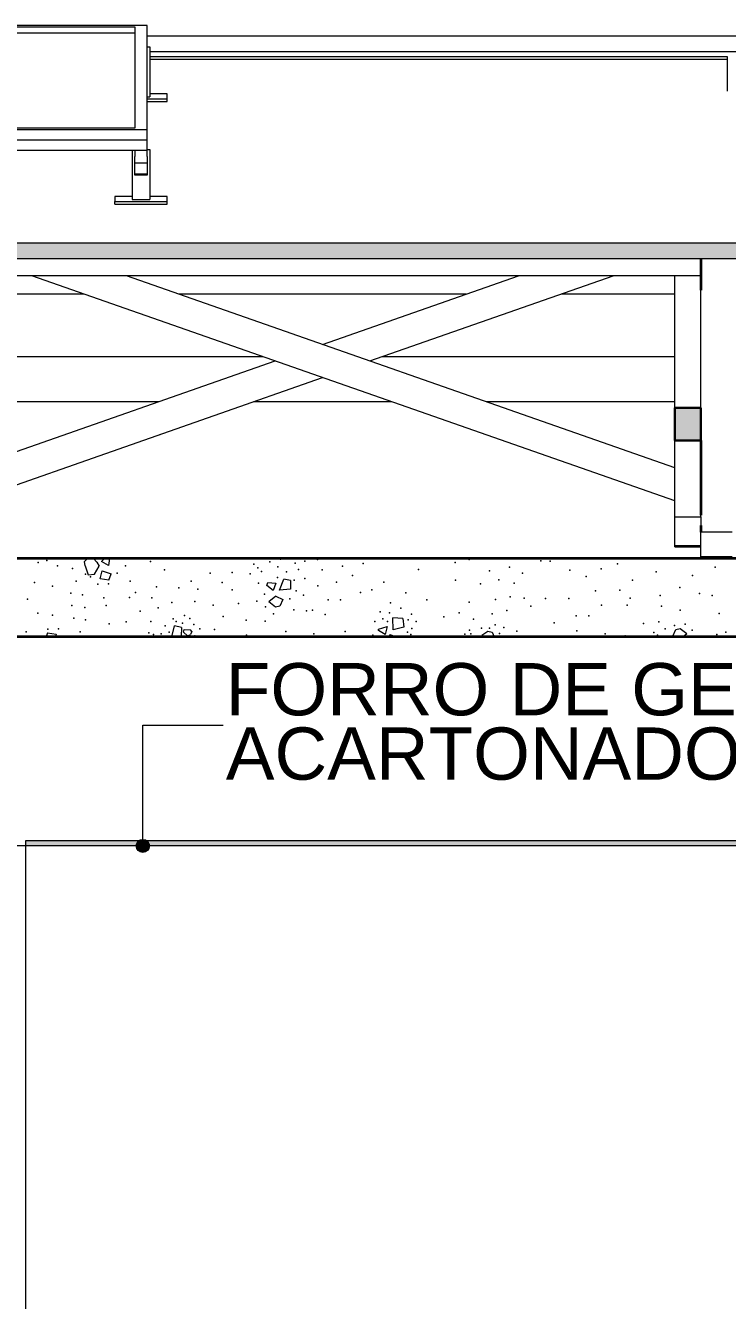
# Model space of a CAD drawing. Header units: metres. Extents: x -77 to 97, y 0 to 6.
# Drawn here: x -47.312 to -45.969, y 2.28 to 4.72 of the extents above; entities that cross this region are included whole.
import ezdxf

# ---------------------------------------------------------------- set-up
doc = ezdxf.new("R2010")
doc.units = ezdxf.units.M
doc.header["$MEASUREMENT"] = 0
doc.linetypes.add('broken', pattern=[2.46944, 1.41111, -1.05833])
for name, color, linetype in [('COTAS CORTE', 7, 'Continuous'), ('FORRO.EXEC', 7, 'Continuous'), ('LAJES.EST', 7, 'Continuous'), ('NOTAS-LAYOUT.EXEC', 7, 'Continuous'), ('S-BEAM-____-OTLN.IFC Model', 7, 'Continuous')]:
    doc.layers.add(name, color=color, linetype=linetype)
for name, color, linetype, lineweight, true_color in [('COTAS CORTE_Caneta_No__25', 7, 'Continuous', 13, 0x982312), ('ESTRUTURA-COB.EST_Caneta_No__16', 7, 'Continuous', 0, 0xc9c9c9), ('ESTRUTURA-COB.EST_Caneta_No__97', 7, 'Continuous', 5, 0x6b6b6b), ('PAREDE CONSTRUIR_Caneta_No__16', 7, 'Continuous', 0, 0xc9c9c9), ('S-BEAM-____-OTLN.IFC Model_Caneta_No__13', 7, 'Continuous', 0, 0xaaaaaa), ('S-BEAM-____-OTLN.IFC Model_Caneta_No__16', 7, 'Continuous', 0, 0xc9c9c9)]:
    doc.layers.add(name, color=color, linetype=linetype, lineweight=lineweight, true_color=true_color)
for name, color, linetype, lineweight in [('ESTRUTURA-COB.EST_Caneta_No__241', 7, 'Continuous', 13), ('FORRO.EXEC_Caneta_No__241', 7, 'Continuous', 13), ('LAJES.EST_Caneta_No__1', 7, 'Continuous', 35), ('LAJES.EST_Caneta_No__241', 7, 'Continuous', 13), ('LAJES.EST_Caneta_No__96', 252, 'Continuous', 0), ('NOTAS-LAYOUT.EXEC_Caneta_No__241', 7, 'Continuous', 13), ('NOTAS-LAYOUT.EXEC_Caneta_No__5', 7, 'Continuous', 15), ('PAREDE CONSTRUIR_Caneta_No__241', 7, 'Continuous', 13), ('S-BEAM-____-OTLN.IFC Model_Caneta_No__1', 7, 'Continuous', 35), ('S-BEAM-____-OTLN.IFC Model_Caneta_No__2', 7, 'Continuous', 30)]:
    doc.layers.add(name, color=color, linetype=linetype, lineweight=lineweight)
doc.styles.add('ESTILO_GERADO_1', font='arial.ttf')
doc.dimstyles.new('ESTILO_GERADO__5', dxfattribs={"dimtxt": 0.1, "dimasz": 0.0475, "dimexe": 0.18, "dimexo": 0.837656, "dimgap": 0, "dimtad": 1, "dimzin": 0, "dimdsep": 46, "dimtxsty": 'ESTILO_GERADO_1', "dimblk": 'ARROWHEAD_11', "dimblk1": 'ARROWHEAD_11', "dimblk2": 'ARROWHEAD_11', "dimcen": 0.09, "dimclrd": 256, "dimclre": 256, "dimclrt": 256, "dimadec": 0, "dimazin": 0, "dimtfac": 1, "dimtdec": 4, "dimtmove": 0, "dimatfit": 3, "dimfxl": 0, "dimtolj": 1, "dimtzin": 0, "dimarcsym": 0})

# ---------------------------------------------------------------- blocks, each defined once
blk = doc.blocks.new('*X5')
at = {"layer": 'LAJES.EST_Caneta_No__241', "color": 7, "linetype": 'Continuous', "lineweight": 13}
for p, q in [((-47.1993, 3.6943), (-47.1934, 3.7)), ((-47.1984, 3.6859), (-47.1993, 3.6943)), ((-47.1984, 3.6859), (-47.1924, 3.6692)), ((-47.1824, 3.7), (-47.1755, 3.6929)), ((-47.1804, 3.6699), (-47.1712, 3.6858)), ((-47.1755, 3.6929), (-47.1712, 3.6858)), ((-47.167, 3.6945), (-47.1611, 3.7)), ((-47.1538, 3.687), (-47.167, 3.6945)), ((-47.1515, 3.7), (-47.1538, 3.687)), ((-47.1924, 3.6692), (-47.1804, 3.6699)), ((-47.1694, 3.6615), (-47.1653, 3.6768)), ((-47.153, 3.6586), (-47.1694, 3.6615)), ((-47.1653, 3.6768), (-47.1484, 3.6711)), ((-47.153, 3.6586), (-47.1484, 3.6711)), ((-46.8263, 3.6394), (-46.8178, 3.6607)), ((-46.8048, 3.6579), (-46.8178, 3.6607)), ((-46.8501, 3.6487), (-46.8488, 3.654)), ((-46.8385, 3.6392), (-46.8501, 3.6487)), ((-46.8488, 3.654), (-46.8329, 3.6532)), ((-46.8329, 3.6532), (-46.8385, 3.6392)), ((-46.8054, 3.6412), (-46.8263, 3.6394)), ((-46.8048, 3.6579), (-46.8054, 3.6412)), ((-46.8329, 3.6283), (-46.8466, 3.6172)), ((-46.8339, 3.6072), (-46.8466, 3.6172)), ((-46.8329, 3.6283), (-46.8196, 3.6219)), ((-46.8196, 3.6219), (-46.8257, 3.6092)), ((-46.8257, 3.6092), (-46.8339, 3.6072)), ((-47.032, 3.5505), (-47.0269, 3.5711)), ((-47.0139, 3.5683), (-47.0269, 3.5711)), ((-47.0139, 3.5683), (-47.0146, 3.5517)), ((-47.0102, 3.559), (-47.0089, 3.5642)), ((-47.0089, 3.5642), (-46.9963, 3.5636)), ((-46.9942, 3.5605), (-46.9963, 3.5636)), ((-46.6366, 3.5626), (-46.6364, 3.5652)), ((-46.6364, 3.5652), (-46.6203, 3.5698)), ((-46.6203, 3.5698), (-46.6236, 3.555)), ((-46.6085, 3.5638), (-46.6092, 3.5866)), ((-46.5902, 3.5855), (-46.6092, 3.5866)), ((-46.5882, 3.569), (-46.6085, 3.5638)), ((-46.5902, 3.5855), (-46.5882, 3.569)), ((-46.0734, 3.5517), (-46.0672, 3.5644)), ((-46.0672, 3.5644), (-46.0591, 3.5664)), ((-46.0591, 3.5664), (-46.0464, 3.5564)), ((-47.27, 3.5581), (-47.273, 3.55)), ((-47.27, 3.5581), (-47.2536, 3.5552)), ((-47.2536, 3.5552), (-47.255, 3.55)), ((-47.0146, 3.5517), (-47.032, 3.5505)), ((-47.0021, 3.5523), (-47.0102, 3.559)), ((-47.0021, 3.5523), (-46.9966, 3.5544)), ((-46.9942, 3.5605), (-46.9966, 3.5544)), ((-46.6236, 3.555), (-46.6366, 3.5626)), ((-46.6143, 3.5545), (-46.6174, 3.55)), ((-46.6143, 3.5545), (-46.6043, 3.55)), ((-46.4388, 3.5534), (-46.4271, 3.5614)), ((-46.4371, 3.55), (-46.4388, 3.5534)), ((-46.4271, 3.5614), (-46.419, 3.559)), ((-46.419, 3.559), (-46.4154, 3.55)), ((-46.0699, 3.55), (-46.0734, 3.5517)), ((-46.0542, 3.55), (-46.0464, 3.5564))]:
    blk.add_line(p, q, dxfattribs=at)
for p in [(-47.2884, 3.6922), (-47.2715, 3.6966), (-47.2514, 3.6862), (-47.1207, 3.6864), (-47.0734, 3.6945), (-47.0068, 3.6997), (-46.8755, 3.6896), (-46.8449, 3.6939), (-46.8241, 3.6991), (-46.7959, 3.6915), (-46.7775, 3.695), (-46.7535, 3.6981), (-46.7055, 3.6855), (-46.6661, 3.6908), (-46.4897, 3.6924), (-46.4633, 3.698), (-46.326, 3.6957), (-46.3079, 3.695), (-46.1791, 3.69), (-47.2227, 3.681), (-47.1976, 3.6701), (-47.1877, 3.665), (-47.1372, 3.6723), (-47.0463, 3.6787), (-46.9587, 3.6722), (-46.9166, 3.6734), (-46.8825, 3.6707), (-46.8679, 3.6826), (-46.8606, 3.6754), (-46.8299, 3.664), (-46.8293, 3.6844), (-46.8127, 3.6749), (-46.79, 3.6789), (-46.7775, 3.6619), (-46.7447, 3.6784), (-46.6862, 3.6678), (-46.5598, 3.6791), (-46.424, 3.6764), (-46.3858, 3.6836), (-46.3608, 3.6724), (-46.2706, 3.678), (-46.2393, 3.6656), (-46.2105, 3.6806), (-46.1052, 3.6745), (-46.0359, 3.6679), (-45.9921, 3.6837), (-47.2952, 3.6542), (-47.2609, 3.6469), (-47.2151, 3.6566), (-47.1739, 3.6509), (-47.1532, 3.6517), (-47.1121, 3.6568), (-47.0615, 3.6457), (-47.0191, 3.6443), (-46.9954, 3.6567), (-46.9826, 3.6413), (-46.9359, 3.6543), (-46.9165, 3.6399), (-46.8665, 3.6529), (-46.7979, 3.6586), (-46.7944, 3.6382), (-46.7529, 3.648), (-46.7168, 3.655), (-46.6491, 3.6399), (-46.6265, 3.6547), (-46.489, 3.6588), (-46.4417, 3.6517), (-46.4061, 3.6593), (-46.3769, 3.6531), (-46.221, 3.6382), (-46.1746, 3.6397), (-46.1506, 3.6588), (-46.0598, 3.6445), (-47.3088, 3.6221), (-47.2257, 3.634), (-47.2031, 3.6307), (-47.1621, 3.6248), (-47.1132, 3.6257), (-47.1017, 3.6352), (-47.0708, 3.6249), (-47.0324, 3.6161), (-46.988, 3.6178), (-46.9044, 3.6139), (-46.8697, 3.6182), (-46.8547, 3.6319), (-46.8065, 3.6227), (-46.7804, 3.6298), (-46.7331, 3.621), (-46.7096, 3.6209), (-46.6714, 3.6352), (-46.6138, 3.615), (-46.5846, 3.6345), (-46.544, 3.6208), (-46.4628, 3.6167), (-46.4124, 3.6217), (-46.3848, 3.6269), (-46.3579, 3.6241), (-46.3168, 3.6237), (-46.2722, 3.6236), (-46.1548, 3.6243), (-46.0974, 3.6292), (-46.0224, 3.6331), (-45.9981, 3.6293), (-47.2885, 3.5955), (-47.2609, 3.5918), (-47.2239, 3.6101), (-47.1991, 3.6066), (-47.1578, 3.6102), (-47.093, 3.5991), (-47.0586, 3.6056), (-47.0077, 3.5913), (-46.9534, 3.6111), (-46.9341, 3.5891), (-46.8529, 3.6079), (-46.8378, 3.5941), (-46.7988, 3.6016), (-46.7746, 3.6001), (-46.7631, 3.601), (-46.7387, 3.5929), (-46.6332, 3.5979), (-46.6153, 3.5959), (-46.5936, 3.605), (-46.5732, 3.5936), (-46.5115, 3.5884), (-46.4824, 3.5961), (-46.419, 3.5945), (-46.3907, 3.6005), (-46.3449, 3.6091), (-46.258, 3.5902), (-46.2341, 3.5904), (-46.2097, 3.6111), (-46.1608, 3.6111), (-46.0948, 3.6088), (-46.059, 3.601), (-45.9843, 3.5949), (-47.2698, 3.565), (-47.2491, 3.5658), (-47.2199, 3.586), (-47.1973, 3.5826), (-47.1521, 3.5754), (-47.1195, 3.5789), (-47.0726, 3.5799), (-47.0448, 3.5712), (-47.0294, 3.5848), (-47.0239, 3.5797), (-47.0118, 3.5766), (-46.9975, 3.5853), (-46.9902, 3.5739), (-46.9787, 3.5658), (-46.9504, 3.564), (-46.8899, 3.5819), (-46.8535, 3.5802), (-46.6435, 3.5799), (-46.6282, 3.5849), (-46.6192, 3.5797), (-46.58, 3.5827), (-46.5726, 3.5665), (-46.5644, 3.5793), (-46.4623, 3.563), (-46.4549, 3.584), (-46.4396, 3.567), (-46.4242, 3.5671), (-46.4134, 3.5734), (-46.3968, 3.568), (-46.3007, 3.5772), (-46.1291, 3.5755), (-46.0999, 3.5788), (-46.088, 3.5656), (-46.0699, 3.5719), (-46.0494, 3.5746), (-47.3109, 3.5599), (-47.2353, 3.5517), (-47.2079, 3.5601), (-47.0761, 3.5581), (-47.0673, 3.555), (-47.0529, 3.5557), (-47.0373, 3.559), (-46.988, 3.5524), (-46.8896, 3.5533), (-46.8139, 3.5605), (-46.7603, 3.5557), (-46.7005, 3.5602), (-46.6475, 3.5535), (-46.5809, 3.5589), (-46.5748, 3.555), (-46.4857, 3.5508), (-46.4713, 3.5554), (-46.4601, 3.5562), (-46.4049, 3.5566), (-46.3718, 3.5611), (-46.2568, 3.562), (-46.2029, 3.5558), (-46.1643, 3.5524), (-46.1093, 3.5586), (-46.1025, 3.5535), (-46.0363, 3.5628), (-45.9888, 3.555), (-45.9719, 3.5594)]:
    blk.add_point(p, dxfattribs=at)
blk = doc.blocks.new('*D20')
at = {"layer": 'COTAS CORTE_Caneta_No__25', "linetype": 'Continuous', "lineweight": 13, "true_color": 0x982312}
for points in [[(-43.7841, 3.55), (-43.7832, 3.5452), (-43.7804, 3.5412), (-43.7764, 3.5385), (-43.7716, 3.5375), (-43.7668, 3.5385), (-43.7628, 3.5412), (-43.7601, 3.5452), (-43.7591, 3.55), (-43.7601, 3.5548), (-43.7628, 3.5588), (-43.7668, 3.5615), (-43.7716, 3.5625), (-43.7764, 3.5615), (-43.7804, 3.5588), (-43.7832, 3.5548)], [(-43.7841, 3.16), (-43.7832, 3.1552), (-43.7804, 3.1512), (-43.7764, 3.1485), (-43.7716, 3.1475), (-43.7668, 3.1485), (-43.7628, 3.1512), (-43.7601, 3.1552), (-43.7591, 3.16), (-43.7601, 3.1648), (-43.7628, 3.1688), (-43.7668, 3.1715), (-43.7716, 3.1725), (-43.7764, 3.1715), (-43.7804, 3.1688), (-43.7832, 3.1648)], [(-43.7841, 3.15), (-43.7832, 3.1452), (-43.7804, 3.1412), (-43.7764, 3.1385), (-43.7716, 3.1375), (-43.7668, 3.1385), (-43.7628, 3.1412), (-43.7601, 3.1452), (-43.7591, 3.15), (-43.7601, 3.1548), (-43.7628, 3.1588), (-43.7668, 3.1615), (-43.7716, 3.1625), (-43.7764, 3.1615), (-43.7804, 3.1588), (-43.7832, 3.1548)]]:
    blk.add_hatch(color=24, dxfattribs=at).paths.add_polyline_path(points)
at = {"layer": 'COTAS CORTE_Caneta_No__25', "color": 24, "linetype": 'Continuous', "lineweight": 13, "true_color": 0x982312}
for p, q in [((-43.7841, 3.55), (-44.6093, 3.55)), ((-43.7247, 3.55), (-43.7591, 3.55)), ((-43.7716, 3.1725), (-43.7716, 3.5375)), ((-43.7841, 3.16), (-44.6093, 3.16)), ((-43.7247, 3.16), (-43.7591, 3.16))]:
    blk.add_line(p, q, dxfattribs=at)
for centre in [(-43.7716, 3.55), (-43.7716, 3.16)]:
    blk.add_circle(centre, 0.0125, dxfattribs=at)
at = {"layer": 'COTAS CORTE_Caneta_No__25', "color": 24, "lineweight": 13, "true_color": 0x982312, "insert": (-43.7916, 3.2215), "char_height": 0.1, "attachment_point": 7, "rotation": 90, "style": 'ESTILO_GERADO_1'}
blk.add_mtext('\\A1;{\\pql;\\fArial|b0|i0|c0|p0;\\W1.000000;0,39}', dxfattribs=at)
blk = doc.blocks.new('ARROWHEAD_11')
at = {"color": 0, "linetype": 'Continuous', "lineweight": 0}
blk.add_line((0, 0), (-1, 0), dxfattribs=at)
at = {"color": 0, "linetype": 'Continuous', "lineweight": 0, "const_width": 0.25, "flags": 128}
blk.add_lwpolyline([(-0.125, 0, 1), (0.125, 0, 1)], format="xyb", close=True, dxfattribs=at)
blk = doc.blocks.new('*D21')
at = {"layer": 'COTAS CORTE_Caneta_No__25', "linetype": 'Continuous', "lineweight": 13, "true_color": 0x982312}
for points in [[(-43.7841, 3.7), (-43.7832, 3.6952), (-43.7804, 3.6912), (-43.7764, 3.6885), (-43.7716, 3.6875), (-43.7668, 3.6885), (-43.7628, 3.6912), (-43.7601, 3.6952), (-43.7591, 3.7), (-43.7601, 3.7048), (-43.7628, 3.7088), (-43.7668, 3.7115), (-43.7716, 3.7125), (-43.7764, 3.7115), (-43.7804, 3.7088), (-43.7832, 3.7048)], [(-43.7841, 3.55), (-43.7832, 3.5452), (-43.7804, 3.5412), (-43.7764, 3.5385), (-43.7716, 3.5375), (-43.7668, 3.5385), (-43.7628, 3.5412), (-43.7601, 3.5452), (-43.7591, 3.55), (-43.7601, 3.5548), (-43.7628, 3.5588), (-43.7668, 3.5615), (-43.7716, 3.5625), (-43.7764, 3.5615), (-43.7804, 3.5588), (-43.7832, 3.5548)]]:
    blk.add_hatch(color=24, dxfattribs=at).paths.add_polyline_path(points)
at = {"layer": 'COTAS CORTE_Caneta_No__25', "color": 24, "linetype": 'Continuous', "lineweight": 13, "true_color": 0x982312}
for p, q in [((-43.7841, 3.7), (-44.6093, 3.7)), ((-43.7716, 3.5625), (-43.7716, 3.6875)), ((-43.7247, 3.7), (-43.7591, 3.7)), ((-43.7841, 3.55), (-44.6093, 3.55)), ((-43.7247, 3.55), (-43.7591, 3.55))]:
    blk.add_line(p, q, dxfattribs=at)
for centre in [(-43.7716, 3.7), (-43.7716, 3.55)]:
    blk.add_circle(centre, 0.0125, dxfattribs=at)
blk = doc.blocks.new('Rótulo_6_1', base_point=(-47.0878, 3.15))
at = {"layer": 'NOTAS-LAYOUT.EXEC', "linetype": 'Continuous', "lineweight": 0, "true_color": 0x000000}
blk.add_hatch(color=18, dxfattribs=at).paths.add_polyline_path([(-47.1003, 3.15), (-47.0994, 3.1452), (-47.0967, 3.1412), (-47.0926, 3.1385), (-47.0878, 3.1375), (-47.083, 3.1385), (-47.079, 3.1412), (-47.0763, 3.1452), (-47.0753, 3.15), (-47.0763, 3.1548), (-47.079, 3.1588), (-47.083, 3.1615), (-47.0878, 3.1625), (-47.0926, 3.1615), (-47.0967, 3.1588), (-47.0994, 3.1548)])
at = {"layer": 'NOTAS-LAYOUT.EXEC_Caneta_No__241', "color": 7, "linetype": 'broken', "lineweight": 13}
for p, q in [((-47.0878, 3.1625), (-47.0878, 3.3813)), ((-47.0878, 3.3813), (-46.9339, 3.3813))]:
    blk.add_line(p, q, dxfattribs=at)
at = {"layer": 'NOTAS-LAYOUT.EXEC_Caneta_No__5', "color": 7, "linetype": 'Continuous', "lineweight": 15}
blk.add_circle((-47.0878, 3.15), 0.0125, dxfattribs=at)
at = {"layer": 'NOTAS-LAYOUT.EXEC_Caneta_No__241', "color": 7, "lineweight": 13, "insert": (-46.9289, 3.5), "char_height": 0.1, "width": 1.5, "attachment_point": 1, "line_spacing_factor": 0.739094, "style": 'ESTILO_GERADO_1'}
blk.add_mtext('\\A1;{\\pql;\\pt0,241;\\fArial|b0|i0|c0|p0;\\W1.000000;FORRO DE GESSO ACARTONADO\\fArial|b0|i0|c0|p0;\\W1.000000;\\A1{\\H.66x;\\S^  ;}\\fArial|b0|i0|c0|p0;\\W1.000000;\\fArial|b0|i0|c0|p0;\\W1.000000;\\A1{\\H.66x;\\S^  ;}\\fArial|b0|i0|c0|p0;\\W1.000000;\\fArial|b0|i0|c0|p0;\\W1.000000;\\fArial|b0|i0|c0|p0;\\W1.000000;\\fArial|b0|i0|c0|p0;\\W1.000000;\\fArial|b0|i0|c0|p0;\\W1.000000;\\fArial|b0|i0|c0|p0;\\W1.000000;\\fArial|b0|i0|c0|p0;\\W1.000000;\\A1{\\H.66x;\\S^  ;}\\fArial|b0|i0|c0|p0;\\W1.000000;\\fArial|b0|i0|c0|p0;\\W1.000000;\\A1{\\H.66x;\\S^  ;}\\fArial|b0|i0|c0|p0;\\W1.000000;\\fArial|b0|i0|c0|p0;\\W1.000000;\\fArial|b0|i0|c0|p0;\\W1.000000;\\fArial|b0|i0|c0|p0;\\W1.000000;\\fArial|b0|i0|c0|p0;\\W1.000000;\\fArial|b0|i0|c0|p0;\\W1.000000;\\fArial|b0|i0|c0|p0;\\W1.000000;\\A1{\\H.66x;\\S^  ;}\\fArial|b0|i0|c0|p0;\\W1.000000;\\fArial|b0|i0|c0|p0;\\W1.000000;\\A1{\\H.66x;\\S^  ;}\\fArial|b0|i0|c0|p0;\\W1.000000;\\fArial|b0|i0|c0|p0;\\W1.000000;\\fArial|b0|i0|c0|p0;\\W1.000000;\\fArial|b0|i0|c0|p0;\\W1.000000;\\fArial|b0|i0|c0|p0;\\W1.000000;\\fArial|b0|i0|c0|p0;\\W1.000000;\\fArial|b0|i0|c0|p0;\\W1.000000;\\A1{\\H.66x;\\S^  ;}\\fArial|b0|i0|c0|p0;\\W1.000000;\\fArial|b0|i0|c0|p0;\\W1.000000;\\A1{\\H.66x;\\S^  ;}\\fArial|b0|i0|c0|p0;\\W1.000000;\\fArial|b0|i0|c0|p0;\\W1.000000;\\fArial|b0|i0|c0|p0;\\W1.000000;\\fArial|b0|i0|c0|p0;\\W1.000000;\\fArial|b0|i0|c0|p0;\\W1.000000;\\fArial|b0|i0|c0|p0;\\W1.000000;\\fArial|b0|i0|c0|p0;\\W1.000000;\\A1{\\H.66x;\\S^  ;}\\fArial|b0|i0|c0|p0;\\W1.000000;\\fArial|b0|i0|c0|p0;\\W1.000000;\\A1{\\H.66x;\\S^  ;}\\fArial|b0|i0|c0|p0;\\W1.000000;\\fArial|b0|i0|c0|p0;\\W1.000000;\\fArial|b0|i0|c0|p0;\\W1.000000;\\fArial|b0|i0|c0|p0;\\W1.000000;\\fArial|b0|i0|c0|p0;\\W1.000000;\\fArial|b0|i0|c0|p0;\\W1.000000;\\fArial|b0|i0|c0|p0;\\W1.000000;\\A1{\\H.66x;\\S^  ;}\\fArial|b0|i0|c0|p0;\\W1.000000;}', dxfattribs=at)

msp = doc.modelspace()

# ---------------------------------------------------------------- hatches: boundary and pattern name
at = {"layer": 'ESTRUTURA-COB.EST_Caneta_No__97', "linetype": 'Continuous', "lineweight": 5, "true_color": 0x6b6b6b}
h = msp.add_hatch(dxfattribs=at)
h.set_pattern_fill('AR_CONC_0001', color=251, style=0, pattern_type=2)
h.set_pattern_definition([(50, (0, 0), (-0.546554, 0.0478173), [0.05715, -0.62865]), (355, (0, 0), (-0.1057303, 0.5731705), [0.04572, -0.5029218]), (100.4514, (0.04555, -0.004), (0.4408237, 0.5253533), [0.04857, -0.5342707]), (46.1842, (0, 0.1524), (-0.813237, 0.126127), [0.085725, -0.942975]), (96.6356, (0.0678, 0.1419), (0.712212, 0.742278), [0.072855, -0.801407]), (351.1842, (0, 0.1524), (0.712212, 0.742278), [0.06858, -0.754379]), (21, (0.0762, 0.1143), (-0.4548432, 0.3067956), [0.05715, -0.62865]), (326, (0.0762, 0.1143), (0.185406, 0.552564), [0.04572, -0.50292]), (71.4514, (0.1141, 0.08873), (0.6402493, 0.2457683), [0.04857, -0.53427]), (37.5, (0, 0), (0.0092658, 0.2536651), [0, -0.496824, 0, -0.51054, 0, -0.504825]), (7.5, (0, 0), (0.200459, 0.3005417), [0, -0.291084, 0, -0.485394, 0, -0.192405]), (327.5, (-0.16993, 0), (-0.4067718, 0.01718623), [0, -0.1905, 0, -0.59436, 0, -0.78867]), (317.5, (-0.24613, 0), (0.4443875, 0.0762795), [0, -0.24765, 0, -0.394716, 0, -0.56007])])
h.paths.add_polyline_path([(-66.314, 4.2737), (-44.214, 4.2737), (-44.214, 4.3038), (-66.314, 4.3038)])
at = {"layer": 'FORRO.EXEC', "linetype": 'Continuous', "lineweight": 0, "true_color": 0xffffff}
msp.add_hatch(color=7, dxfattribs=at).paths.add_polyline_path([(-47.3124, 3.15), (-44.214, 3.15), (-44.214, 3.16), (-47.3124, 3.16)])
at = {"layer": 'S-BEAM-____-OTLN.IFC Model', "linetype": 'Continuous', "lineweight": 0, "true_color": 0x000000}
msp.add_hatch(color=18, dxfattribs=at).paths.add_polyline_path([(-46.0697, 3.9262), (-46.0197, 3.9262), (-46.0197, 3.9884), (-46.0697, 3.9884)])

# ---------------------------------------------------------------- linework, layer by layer
at = {"layer": 'ESTRUTURA-COB.EST_Caneta_No__16', "color": 9, "linetype": 'Continuous', "lineweight": 0, "true_color": 0xc9c9c9}
for p, q in [((-47.0576, 4), (-47.5055, 4)), ((-46.6115, 4), (-46.8761, 4)), ((-46.0697, 4), (-46.43, 4))]:
    msp.add_line(p, q, dxfattribs=at)
at = {"layer": 'ESTRUTURA-COB.EST_Caneta_No__241', "color": 7, "linetype": 'Continuous', "lineweight": 13}
for p, q in [((-45.8186, 4.6702), (-47.0742, 4.6702)), ((-45.9686, 4.6602), (-47.0742, 4.6602)), ((-45.9686, 4.6552), (-47.0742, 4.6552)), ((-45.9686, 4.5948), (-45.9686, 4.6602)), ((-44.369, 4.3038), (-66.314, 4.3038)), ((-44.214, 4.2737), (-66.314, 4.2737))]:
    msp.add_line(p, q, dxfattribs=at)
at = {"layer": 'FORRO.EXEC_Caneta_No__241', "color": 7, "linetype": 'Continuous', "lineweight": 13}
for p, q in [((-47.3124, 3.16), (-47.3124, 3.15)), ((-44.214, 3.16), (-47.3124, 3.16)), ((-44.214, 3.15), (-47.3124, 3.15))]:
    msp.add_line(p, q, dxfattribs=at)
at = {"layer": 'LAJES.EST_Caneta_No__1', "color": 7, "linetype": 'Continuous', "lineweight": 35}
for p, q in [((-44.214, 3.7), (-66.314, 3.7)), ((-44.214, 3.55), (-53.814, 3.55))]:
    msp.add_line(p, q, dxfattribs=at)
at = {"layer": 'LAJES.EST_Caneta_No__96', "color": 252, "linetype": 'Continuous', "lineweight": 0}
for p, q in [((-47.0792, 4.7203), (-48.0792, 4.7203)), ((-48.0552, 4.7179), (-47.1032, 4.7179)), ((-47.1032, 4.7179), (-47.1032, 4.5237)), ((-47.0792, 4.5213), (-47.0792, 4.7203)), ((-47.1032, 4.7055), (-48.0552, 4.7055)), ((-47.0792, 4.6793), (-47.0742, 4.6793)), ((-47.0742, 4.6793), (-47.0742, 4.675)), ((-47.0742, 4.675), (-47.0742, 4.6662)), ((-47.0742, 4.6662), (-47.0742, 4.5836)), ((-47.0412, 4.5898), (-47.0742, 4.5898)), ((-47.0412, 4.5798), (-47.0412, 4.5898)), ((-47.0792, 4.5836), (-47.0742, 4.5836)), ((-47.0792, 4.5798), (-47.0412, 4.5798)), ((-47.0792, 4.5748), (-47.0412, 4.5748)), ((-47.0412, 4.5748), (-47.0412, 4.5798)), ((-48.0792, 4.5213), (-47.0792, 4.5213)), ((-47.1032, 4.5237), (-48.0552, 4.5237)), ((-47.0792, 4.5014), (-47.0792, 4.5213)), ((-48.0792, 4.5014), (-47.0792, 4.5014)), ((-47.0792, 4.4815), (-47.0792, 4.5014)), ((-48.0552, 4.4815), (-47.1032, 4.4815)), ((-47.1082, 4.4815), (-47.1082, 4.4784)), ((-47.1082, 4.4784), (-47.1082, 4.4696)), ((-47.1082, 4.4696), (-47.1082, 4.387)), ((-47.1032, 4.4815), (-47.0792, 4.4815)), ((-47.1032, 4.4815), (-47.1032, 4.4696)), ((-47.1032, 4.4576), (-47.1032, 4.4696)), ((-47.0792, 4.4827), (-47.0742, 4.4827)), ((-47.0792, 4.4696), (-47.0792, 4.4815)), ((-47.0792, 4.4696), (-47.0792, 4.4576)), ((-47.0742, 4.4827), (-47.0742, 4.4784)), ((-47.0742, 4.4784), (-47.0742, 4.4696)), ((-47.0742, 4.4696), (-47.0742, 4.387)), ((-47.1032, 4.4576), (-47.0792, 4.4576)), ((-47.1032, 4.4337), (-47.1032, 4.4576)), ((-47.0792, 4.4576), (-47.0792, 4.4337)), ((-47.1032, 4.4361), (-47.0792, 4.4361)), ((-47.0792, 4.4337), (-47.1032, 4.4337)), ((-47.1082, 4.3931), (-47.1412, 4.3931)), ((-47.1412, 4.3931), (-47.1412, 4.3832)), ((-47.0412, 4.3931), (-47.0742, 4.3931)), ((-47.0412, 4.3832), (-47.0412, 4.3931)), ((-47.1412, 4.3832), (-47.0412, 4.3832)), ((-47.1412, 4.3782), (-47.1412, 4.3832)), ((-47.1412, 4.3782), (-47.0412, 4.3782)), ((-47.1082, 4.387), (-47.0742, 4.387)), ((-47.0412, 4.3782), (-47.0412, 4.3832))]:
    msp.add_line(p, q, dxfattribs=at)
at = {"layer": 'PAREDE CONSTRUIR_Caneta_No__16', "color": 9, "linetype": 'Continuous', "lineweight": 0, "true_color": 0xc9c9c9}
msp.add_line((-45.8186, 4.7), (-47.0792, 4.7), dxfattribs=at)
at = {"layer": 'PAREDE CONSTRUIR_Caneta_No__241', "color": 7, "linetype": 'Continuous', "lineweight": 13}
msp.add_line((-47.3124, 3.15), (-47.3124, 1), dxfattribs=at)
at = {"layer": 'PAREDE CONSTRUIR_Caneta_No__241', "color": 7, "linetype": 'Continuous', "lineweight": 13, "flags": 128}
msp.add_lwpolyline([(-47.3124, 3.15), (-47.3324, 3.15), (-47.3924, 3.15), (-47.4124, 3.15)], dxfattribs=at)
at = {"layer": 'S-BEAM-____-OTLN.IFC Model_Caneta_No__1', "color": 7, "linetype": 'Continuous', "lineweight": 35}
for p, q in [((-46.0197, 4.2737), (-46.0197, 4.2136)), ((-46.0197, 3.9262), (-46.0197, 3.7829)), ((-46.0197, 3.7632), (-46.0197, 3.7508))]:
    msp.add_line(p, q, dxfattribs=at)
at = {"layer": 'S-BEAM-____-OTLN.IFC Model_Caneta_No__13', "color": 253, "linetype": 'Continuous', "lineweight": 0, "true_color": 0xaaaaaa}
for p, q in [((-46.0197, 4.2413), (-47.5055, 4.2413)), ((-46.0697, 3.8103), (-47.3004, 4.2413)), ((-46.0697, 3.8739), (-47.1189, 4.2413)), ((-46.7438, 4.11), (-46.3687, 4.2413)), ((-46.653, 4.0782), (-46.1872, 4.2413)), ((-46.0697, 3.9884), (-46.0697, 4.2413)), ((-46.0197, 3.9884), (-46.0197, 4.2136)), ((-47.5055, 3.8432), (-46.8346, 4.0782)), ((-47.5055, 3.7796), (-46.7438, 4.0464)), ((-46.0697, 3.78), (-46.0697, 3.9262)), ((-46.0197, 3.78), (-46.0197, 3.7829)), ((-46.0697, 3.78), (-46.0197, 3.78)), ((-46.0697, 3.7247), (-46.0697, 3.78)), ((-46.0197, 3.78), (-46.0197, 3.7632)), ((-45.9597, 3.7508), (-46.0197, 3.7508)), ((-46.0197, 3.7032), (-46.0197, 3.7508)), ((-46.0197, 3.7247), (-46.0697, 3.7247)), ((-46.0197, 3.7), (-46.0197, 3.7032)), ((-45.9597, 3.7032), (-46.0197, 3.7032))]:
    msp.add_line(p, q, dxfattribs=at)
at = {"layer": 'S-BEAM-____-OTLN.IFC Model_Caneta_No__16', "color": 9, "linetype": 'Continuous', "lineweight": 0, "true_color": 0xc9c9c9}
for p, q in [((-47.2003, 4.2063), (-47.4555, 4.2063)), ((-46.4688, 4.2063), (-47.0188, 4.2063)), ((-46.0697, 4.2063), (-46.2873, 4.2063)), ((-46.8577, 4.0863), (-47.4555, 4.0863)), ((-46.0697, 4.0863), (-46.6299, 4.0863)), ((-46.0697, 3.7222), (-46.0697, 3.7247)), ((-46.0697, 3.7222), (-46.0197, 3.7222))]:
    msp.add_line(p, q, dxfattribs=at)
at = {"layer": 'S-BEAM-____-OTLN.IFC Model_Caneta_No__2', "color": 7, "linetype": 'Continuous', "lineweight": 30}
for p, q in [((-46.0697, 3.9884), (-46.0697, 3.9262)), ((-46.0197, 3.9884), (-46.0697, 3.9884)), ((-46.0197, 3.9884), (-46.0197, 3.9262)), ((-46.0197, 3.9262), (-46.0697, 3.9262))]:
    msp.add_line(p, q, dxfattribs=at)

# ---------------------------------------------------------------- block references
at = {"layer": 'LAJES.EST', "lineweight": 0}
msp.add_blockref('*X5', (0, 0), dxfattribs=at)
at = {"layer": 'NOTAS-LAYOUT.EXEC', "color": 7, "linetype": 'broken', "lineweight": 13}
msp.add_blockref('Rótulo_6_1', (-47.0878, 3.15), dxfattribs=at)

# ---------------------------------------------------------------- dimensions: what is measured, and where the dimension line sits
at = {"layer": 'COTAS CORTE', "color": 24, "linetype": 'Continuous', "lineweight": 13, "true_color": 0x982312}
for base, p1, p2, picture, middle in [((-43.7716, 3.7), (-55.264, 3.55), (-44.214, 3.7), '*D21', (-43.8416, 3.842)), ((-43.7716, 3.55), (-45.7632, 3.16), (-55.264, 3.55), '*D20', (-43.8416, 3.351))]:
    dim = msp.add_linear_dim(base=base, p1=p1, p2=p2, angle=90, dimstyle='ESTILO_GERADO__5', dxfattribs=at)
    dim.commit()
    dim.dimension.update_dxf_attribs({"geometry": picture, "text_midpoint": middle, "dimtype": 160, "text_rotation": 90})

doc.saveas('drawing.dxf')
